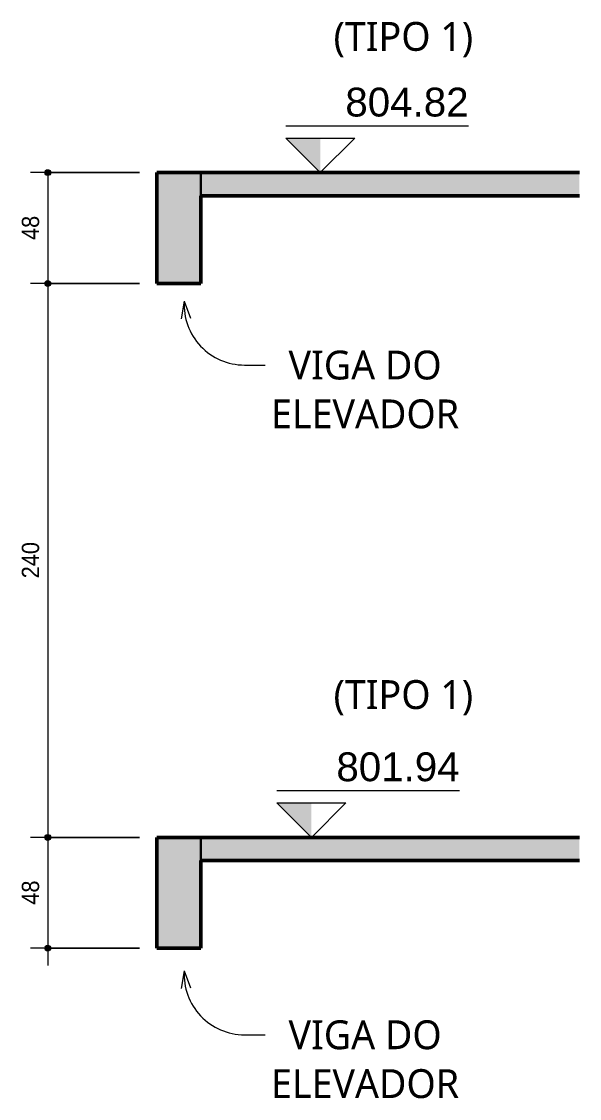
# Model space of a CAD drawing. Header units: centimetres. Extents: x -2198 to 42786, y -3196 to 88064.
# Drawn here: x 9933.4 to 10175.1, y 80080.9 to 80547.5 of the extents above; entities that cross this region are included whole.
import ezdxf

# ---------------------------------------------------------------- set-up
doc = ezdxf.new("R2010")
doc.units = ezdxf.units.CM
for name, color, linetype, lineweight in [('A-ANNO-DIMS', 7, 'Continuous', 9), ('A-ANNO-DIMS-50', 7, 'Continuous', 9), ('A-FLOR', 7, 'Continuous', 25), ('G-ANNO-DIMS', 7, 'Continuous', 9), ('G-ANNO-TEXT', 7, 'Continuous', 9), ('S-BEAM', 7, 'Continuous', 25)]:
    doc.layers.add(name, color=color, linetype=linetype, lineweight=lineweight)
doc.styles.add('Arial_2', font='arial.ttf', dxfattribs={"width": 0.9, "height": 7.5})
doc.styles.add('Arial_3', font='arial.ttf', dxfattribs={"height": 12.5})
doc.styles.add('Gadugi_5', font='gadugi.ttf', dxfattribs={"height": 12.5})
doc.dimstyles.new('PED_1_5mm_ESQ_3', dxfattribs={"dimscale": 30.48, "dimtxt": 7.651945, "dimasz": 0.328084, "dimexe": 0.246063, "dimexo": 0.246063, "dimgap": 0.049213, "dimtad": 1, "dimdec": 1, "dimrnd": 0.5, "dimdsep": 46, "dimtxsty": 'Arial_2', "dimblk1": 'DOTSMALL', "dimblk2": 'DOTSMALL', "dimsah": 1, "dimcen": 0.09, "dimdle": 0.246063, "dimazin": 0, "dimtfac": 1, "dimtdec": 4, "dimtix": 1, "dimtmove": 0, "dimatfit": 3, "dimfxl": 1, "dimtvp": 1, "dimtolj": 1, "dimtzin": 0, "dimarcsym": 2})

# ---------------------------------------------------------------- blocks, each defined once
blk = doc.blocks.new('DIMBLOCK312-CT E 001 - CORTE DO ELEVADOR')
at = {"layer": 'A-ANNO-DIMS-50'}
h = blk.add_hatch(color=256, dxfattribs=at)
edge = h.paths.add_edge_path(flags=0)
edge.add_arc((9944.7, 80482), 1.25, 0, 360)
h = blk.add_hatch(color=256, dxfattribs=at)
edge = h.paths.add_edge_path(flags=0)
edge.add_arc((9944.7, 80434), 1.25, 0, 360)
for p, q in [((9984.49, 80482), (9937.2, 80482)), ((9944.7, 80482), (9944.7, 80434)), ((9944.7, 80482), (9984.49, 80482)), ((9984.49, 80434), (9937.2, 80434)), ((9944.7, 80434), (9984.49, 80434))]:
    blk.add_line(p, q, dxfattribs=at)
for centre in [(9944.7, 80482), (9944.7, 80434)]:
    blk.add_circle(centre, 1.25, dxfattribs=at)
at = {"layer": 'A-ANNO-DIMS-50', "color": 0, "insert": (9933.46, 80452.82), "char_height": 7.5, "width": 12.4315, "attachment_point": 1, "rotation": 90, "line_spacing_factor": 0.941778, "style": 'Arial_2'}
blk.add_mtext('48', dxfattribs=at)
blk = doc.blocks.new('_DotSmall')
at = {"color": 0, "linetype": 'ByBlock', "const_width": 0.5}
blk.add_lwpolyline([(-0.0625, 0, 1), (0.0625, 0, 1)], format="xyb", close=True, dxfattribs=at)
blk = doc.blocks.new('DIMBLOCK313-CT E 001 - CORTE DO ELEVADOR')
at = {"layer": 'A-ANNO-DIMS-50'}
h = blk.add_hatch(color=256, dxfattribs=at)
edge = h.paths.add_edge_path(flags=0)
edge.add_arc((9944.7, 80434), 1.25, 0, 360)
h = blk.add_hatch(color=256, dxfattribs=at)
edge = h.paths.add_edge_path(flags=0)
edge.add_arc((9944.7, 80194), 1.25, 0, 360)
for p, q in [((9984.49, 80434), (9937.2, 80434)), ((9944.7, 80434), (9944.7, 80194)), ((9944.7, 80434), (9984.49, 80434)), ((9984.49, 80194), (9937.2, 80194)), ((9944.7, 80194), (9984.49, 80194))]:
    blk.add_line(p, q, dxfattribs=at)
for centre in [(9944.7, 80434), (9944.7, 80194)]:
    blk.add_circle(centre, 1.25, dxfattribs=at)
at = {"layer": 'A-ANNO-DIMS-50', "color": 0, "insert": (9933.46, 80306.23), "char_height": 7.5, "width": 18.6472, "attachment_point": 1, "rotation": 90, "line_spacing_factor": 0.941778, "style": 'Arial_2'}
blk.add_mtext('240', dxfattribs=at)
blk = doc.blocks.new('DIMBLOCK314-CT E 001 - CORTE DO ELEVADOR')
at = {"layer": 'A-ANNO-DIMS-50'}
h = blk.add_hatch(color=256, dxfattribs=at)
edge = h.paths.add_edge_path(flags=0)
edge.add_arc((9944.7, 80194), 1.25, 0, 360)
h = blk.add_hatch(color=256, dxfattribs=at)
edge = h.paths.add_edge_path(flags=0)
edge.add_arc((9944.7, 80146), 1.25, 0, 360)
for p, q in [((9984.49, 80194), (9937.2, 80194)), ((9944.7, 80194), (9944.7, 80138.5)), ((9944.7, 80194), (9984.49, 80194)), ((9984.49, 80146), (9937.2, 80146)), ((9944.7, 80146), (9984.49, 80146))]:
    blk.add_line(p, q, dxfattribs=at)
for centre in [(9944.7, 80194), (9944.7, 80146)]:
    blk.add_circle(centre, 1.25, dxfattribs=at)
at = {"layer": 'A-ANNO-DIMS-50', "color": 0, "insert": (9933.46, 80164.82), "char_height": 7.5, "width": 12.4315, "attachment_point": 1, "rotation": 90, "line_spacing_factor": 0.941778, "style": 'Arial_2'}
blk.add_mtext('48', dxfattribs=at)
blk = doc.blocks.new('Elevações de ponto - SIMBOLO DE NÍVEL-CORTE-2219088-CT E 001 - CORTE DO ELEVADOR')
at = {"layer": 'G-ANNO-DIMS'}
blk.add_hatch(color=256, dxfattribs=at).paths.add_polyline_path([(-76.44, 80209), (-76.44, 80194), (-91.44, 80209)], flags=0)
for p, q in [((-12.25, 80214.09), (-91.44, 80214.09)), ((-76.44, 80194), (-91.44, 80209)), ((-91.44, 80209), (-61.44, 80209)), ((-61.44, 80209), (-76.44, 80194))]:
    blk.add_line(p, q, dxfattribs=at)

msp = doc.modelspace()

# ---------------------------------------------------------------- hatches: boundary and pattern name
at = {"layer": 'A-FLOR', "true_color": 0xa6a6a6}
for points in [[(10175.08, 80472), (10175.08, 80482), (10010.99, 80482), (10010.99, 80472)], [(10010.99, 80184), (10175.08, 80184), (10175.08, 80194), (10010.99, 80194)]]:
    msp.add_hatch(color=253, dxfattribs=at).paths.add_polyline_path(points, flags=0)
at = {"layer": 'S-BEAM', "true_color": 0xa6a6a6}
for points in [[(9991.99, 80434), (10010.99, 80434), (10010.99, 80482), (9991.99, 80482), (9991.99, 80472)], [(9991.99, 80146), (10010.99, 80146), (10010.99, 80194), (9991.99, 80194), (9991.99, 80184)]]:
    msp.add_hatch(color=253, dxfattribs=at).paths.add_polyline_path(points, flags=0)

# ---------------------------------------------------------------- linework, layer by layer
at = {"layer": 'A-FLOR', "lineweight": 50}
for p, q in [((10175.08, 80482), (10010.99, 80482)), ((10010.99, 80472), (10175.08, 80472)), ((10175.08, 80194), (10010.99, 80194)), ((10010.99, 80184), (10175.08, 80184))]:
    msp.add_line(p, q, dxfattribs=at)
at = {"layer": 'A-FLOR'}
for p, q in [((10010.99, 80482), (10010.99, 80472)), ((10010.99, 80194), (10010.99, 80184))]:
    msp.add_line(p, q, dxfattribs=at)
at = {"layer": 'G-ANNO-DIMS'}
msp.add_line((10062.8, 80194), (10058.92, 80194), dxfattribs=at)
at = {"layer": 'G-ANNO-TEXT'}
for p, q in [((10003.84, 80426.29), (10002.48, 80418.65)), ((10003.84, 80426.29), (10006.49, 80418.99)), ((10029.93, 80398.64), (10038.86, 80398.64)), ((10003.84, 80136.11), (10002.48, 80128.47)), ((10003.84, 80136.11), (10006.49, 80128.81)), ((10029.93, 80108.46), (10038.86, 80108.46))]:
    msp.add_line(p, q, dxfattribs=at)
for centre in [(10029.93, 80424.78), (10029.93, 80134.6)]:
    msp.add_arc(centre, 26.14, 176.6754, 270, dxfattribs=at)
at = {"layer": 'S-BEAM', "lineweight": 50}
for p, q in [((10010.99, 80482), (9991.99, 80482)), ((9991.99, 80482), (9991.99, 80434)), ((10010.99, 80434), (10010.99, 80472)), ((9991.99, 80434), (10010.99, 80434)), ((10010.99, 80194), (9991.99, 80194)), ((9991.99, 80194), (9991.99, 80146)), ((10010.99, 80146), (10010.99, 80184)), ((9991.99, 80146), (10010.99, 80146))]:
    msp.add_line(p, q, dxfattribs=at)
at = {"layer": 'S-BEAM'}
for p, q in [((10010.99, 80472), (10010.99, 80482)), ((10010.99, 80184), (10010.99, 80194))]:
    msp.add_line(p, q, dxfattribs=at)

# ---------------------------------------------------------------- block references
at = {"layer": 'G-ANNO-DIMS'}
for p in [(10139.23, 288), (10135.35, 0)]:
    msp.add_blockref('Elevações de ponto - SIMBOLO DE NÍVEL-CORTE-2219088-CT E 001 - CORTE DO ELEVADOR', p, dxfattribs=at)

# ---------------------------------------------------------------- texts
at = {"layer": 'G-ANNO-DIMS', "char_height": 12.5, "width": 63.9697, "attachment_point": 1, "line_spacing_factor": 0.941778, "style": 'Arial_3'}
for s, insert in [('804.82', (10073.64, 80518.82)), ('801.94', (10069.76, 80230.82))]:
    msp.add_mtext(s, dxfattribs=dict(at, insert=insert))
at = {"layer": 'G-ANNO-TEXT', "char_height": 12.5, "attachment_point": 1, "style": 'Gadugi_5'}
for s, insert, width in [('(TIPO 1)', (10068.56, 80547.28), 75.3586), ('VIGA DO ', (10049.02, 80404.89), 89.789), ('ELEVADOR', (10041.42, 80383.72), 102.2152), ('(TIPO 1)', (10068.56, 80262.11), 75.3586), ('VIGA DO ', (10049.02, 80114.71), 89.789), ('ELEVADOR', (10041.42, 80093.54), 102.2152)]:
    msp.add_mtext(s, dxfattribs=dict(at, insert=insert, width=width))

# ---------------------------------------------------------------- dimensions: what is measured, and where the dimension line sits
at = {"layer": 'A-ANNO-DIMS'}
for base, p1, p2, override, picture, middle in [((9944.7, 80434), (9991.99, 80482), (9991.99, 80434), {"dimpost": '<>', "dimfxl": 48}, 'DIMBLOCK312-CT E 001 - CORTE DO ELEVADOR', (9939.37, 80458)), ((9944.7, 80194), (9991.99, 80434), (9991.99, 80194), {"dimpost": '<>', "dimfxl": 240}, 'DIMBLOCK313-CT E 001 - CORTE DO ELEVADOR', (9939.37, 80314)), ((9944.7, 80146), (9991.99, 80194), (9991.99, 80146), {"dimpost": '<>', "dimfxl": 48}, 'DIMBLOCK314-CT E 001 - CORTE DO ELEVADOR', (9939.37, 80170))]:
    dim = msp.add_linear_dim(base=base, p1=p1, p2=p2, angle=90, dimstyle='PED_1_5mm_ESQ_3', override=override, dxfattribs=at)
    dim.commit()
    dim.dimension.update_dxf_attribs({"geometry": picture, "text_midpoint": middle})

doc.saveas('drawing.dxf')
